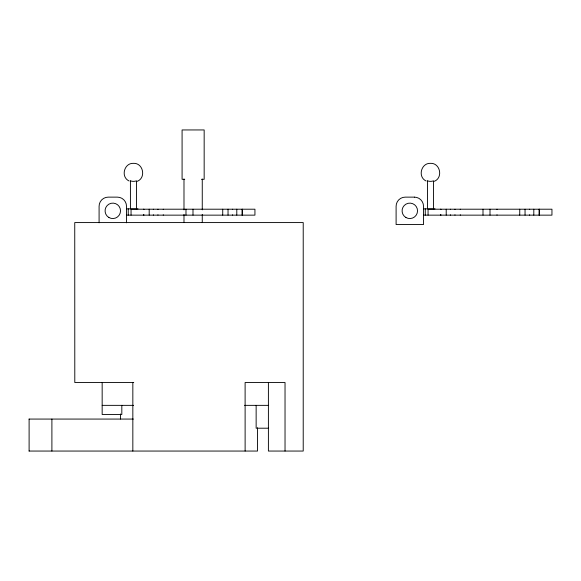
<?xml version="1.0" encoding="UTF-8"?>
<svg xmlns="http://www.w3.org/2000/svg" width="581" height="581" viewBox="0 0 581 581"><rect width="100%" height="100%" fill="white"/><g stroke="black" fill="none" stroke-linecap="round" stroke-linejoin="round"><path stroke-width="0.87" d="M136.506 181.548C146.441 178.723 143.558 162.789 133.448 163.341C124.109 162.833 120.42 177.023 129.091 180.981M433.52 181.548C443.456 178.723 440.572 162.789 430.47 163.341C421.123 162.833 417.434 177.023 426.105 180.981M184.736 179.297L182.085 179.297L182.085 129.948L204.163 129.948L204.163 179.297L201.513 179.297M126.491 208.855L138.009 208.855M423.505 208.855L435.031 208.855M126.491 215.144L254.936 215.144L254.936 209.204L131.052 209.204L131.052 215.144M423.505 215.144L551.95 215.144L551.95 209.204L428.066 209.204L428.066 215.144M133.753 382.516L74.796 382.516L74.746 222.581L303.217 222.581L303.217 451.052L268.4 451.052L268.4 382.516M102.162 405.356L133.601 405.356M244.55 405.356L268.654 405.356M29.05 419.068L133.361 419.068M268.654 428.204L256.141 428.204L256.141 405.356M29.05 451.052L257.521 451.052L257.521 427.761M120.449 413.926L120.456 419.068M539.56 209.204L539.56 215.144M539.066 209.204L539.066 215.144M533.808 209.204L533.808 215.144M529.654 209.204L529.654 209.574M529.654 214.774L529.654 215.144M525.05 209.204L525.05 215.144M519.741 209.204L519.741 215.144M497.016 209.204L497.016 209.574M497.016 214.774L497.016 215.144M490.008 209.204L490.008 215.144M483 209.204L483 215.144M460.275 209.204L460.275 209.574M460.275 214.774L460.275 215.144M454.967 209.204L454.967 209.574M454.967 214.774L454.967 215.144M450.362 209.204L450.362 209.574M450.362 214.774L450.362 215.144M446.208 209.204L446.208 215.144M440.95 209.204L440.95 209.574M440.95 214.774L440.95 215.144M440.456 209.204L440.456 209.574M440.456 214.774L440.456 215.144M433.52 208.855L433.52 180.814A8.671 8.671 0 0 1 427.58 180.873M427.442 180.822L427.442 208.855M425.256 208.855L425.256 215.144M285.031 451.052L285.031 382.516L245.109 382.516L245.124 451.052M242.546 209.204L242.546 215.144M242.045 209.204L242.045 215.144M236.794 209.204L236.794 215.144M232.632 209.204L232.632 209.574M232.632 214.774L232.632 215.144M228.035 209.204L228.035 215.144M222.726 209.204L222.726 215.144M202.261 179.079L202.261 209.864M202.261 214.389L202.261 222.538M192.994 209.204L192.994 215.144M185.985 209.204L185.985 215.144M183.988 179.079L183.988 209.864M183.988 214.389L183.988 222.538M163.261 209.204L163.261 209.574M163.261 214.774L163.261 215.144M157.952 209.204L157.952 209.574M157.952 214.774L157.952 215.144M153.348 209.204L153.348 209.574M153.348 214.774L153.348 215.144M149.194 209.204L149.194 215.144M143.935 209.204L143.935 209.574M143.935 214.774L143.935 215.144M143.434 209.204L143.434 209.574M143.434 214.774L143.434 215.144M136.506 208.855L136.506 180.814A8.671 8.671 0 0 1 130.565 180.873M132.838 382.516L132.838 451.052M130.42 180.822L130.42 208.855M128.241 208.855L128.241 215.144M126.505 222.806L126.505 206.27A9.136 9.136 0 0 0 117.369 197.133L108.226 197.133A9.136 9.136 0 0 0 99.09 206.27L99.09 222.806M121.821 405.356L121.821 414.5L102.162 414.5L102.162 382.516M51.898 419.068L51.898 451.052M29.108 419.068L29.108 451.052M414.384 197.133L405.24 197.133A9.136 9.136 0 0 0 396.104 206.27L396.104 224.549L423.52 224.549L423.52 206.27A9.136 9.136 0 0 0 414.384 197.133M108.887 217.497A7.727 7.727 0 0 0 120.521 210.896A7.727 7.727 0 0 0 108.981 204.12A7.727 7.727 0 0 0 108.887 217.497M405.901 217.497A7.727 7.727 0 0 0 417.536 210.896A7.727 7.727 0 0 0 405.996 204.12A7.727 7.727 0 0 0 405.901 217.497"/></g></svg>
